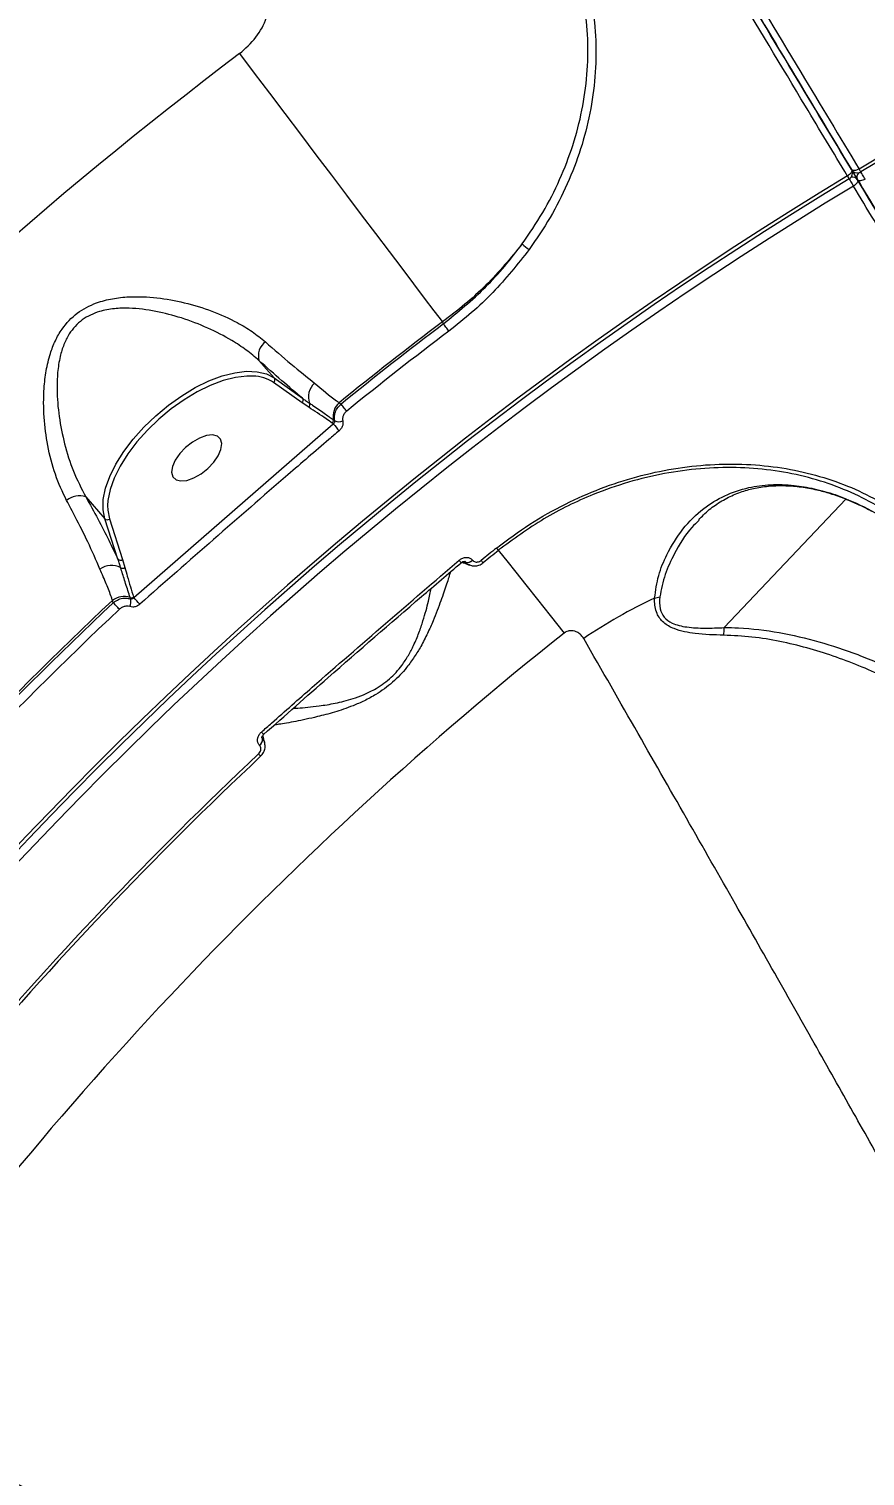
# Model space of a CAD drawing. Header units: millimetres. Extents: x -5960 to 5379, y -4374 to 3849.
# Drawn here: x 1028.6 to 1152.1, y 180.4 to 394.1 of the extents above; entities that cross this region are included whole.
import ezdxf

# ---------------------------------------------------------------- set-up
doc = ezdxf.new("R2010")
doc.units = ezdxf.units.MM
doc.layers.add('DiKom', color=7, linetype='Continuous', lineweight=0)
for name, color, linetype in [('DIKOM_ОБЪЕКТ', 7, 'Continuous'), ('DIKOM_РАЗМЕР_ЗОНА', 7, 'Continuous'), ('DIKOM_РАЗМЕР_ОБЪЕКТА', 7, 'Continuous')]:
    doc.layers.add(name, color=color, linetype=linetype)
doc.styles.add('style1', font='arial.ttf', dxfattribs={"width": 0.8})
doc.dimstyles.new('1-50', dxfattribs={"dimtxt": 300, "dimasz": 200, "dimexe": 100, "dimexo": 0, "dimgap": 100, "dimtad": 1, "dimtxsty": 'style1', "dimcen": 200, "dimclrd": 7, "dimclre": 7, "dimclrt": 7, "dimadec": 1, "dimazin": 2, "dimtfac": 1, "dimtmove": 0, "dimatfit": 2, "dimfxl": 0, "dimlwd": 25, "dimlwe": 18, "dimarcsym": 0})

# ---------------------------------------------------------------- blocks, each defined once
blk = doc.blocks.new('*D9')
at = {"layer": 'Defpoints', "color": 0, "transparency": 16777216}
for p in [(1597.35, 2348.89), (-3820.85, -1673.22), (-66.51, -1673.22)]:
    blk.add_point(p, dxfattribs=at)
at = {"layer": 'DiKom', "color": 7, "lineweight": 18, "transparency": 16777216}
for p, q in [((1597.35, 2348.89), (-3920.85, 2348.89)), ((-66.51, -1673.22), (-3920.85, -1673.22))]:
    blk.add_line(p, q, dxfattribs=at)
at = {"layer": 'DiKom', "color": 7, "lineweight": 25, "transparency": 16777216}
blk.add_line((-3820.85, 2148.89), (-3820.85, -1473.22), dxfattribs=at)
at = {"layer": 'DiKom', "color": 7, "transparency": 16777216}
for points in [[(-3854.19, 2148.89), (-3787.52, 2148.89), (-3820.85, 2348.89)], [(-3854.19, -1473.22), (-3787.52, -1473.22), (-3820.85, -1673.22)]]:
    blk.add_solid(points, dxfattribs=at)
at = {"layer": 'DiKom', "color": 7, "transparency": 16777216, "insert": (-4074.02, 240.95), "char_height": 300, "attachment_point": 5, "rotation": 90, "style": 'style1'}
blk.add_mtext('4050', dxfattribs=at)
blk = doc.blocks.new('*D10')
at = {"layer": 'Defpoints', "color": 0, "transparency": 16777216}
for p in [(3878.62, 405.09), (-2876.93, -459.72), (3878.62, -2693.66)]:
    blk.add_point(p, dxfattribs=at)
at = {"layer": 'DIKOM_РАЗМЕР_ОБЪЕКТА', "color": 7, "lineweight": 18, "transparency": 16777216}
for p, q in [((3878.62, 405.09), (3878.62, -2793.66)), ((-2876.93, -459.72), (-2876.93, -2793.66))]:
    blk.add_line(p, q, dxfattribs=at)
at = {"layer": 'DIKOM_РАЗМЕР_ОБЪЕКТА', "color": 7, "lineweight": 25, "transparency": 16777216}
blk.add_line((-2676.93, -2693.66), (3678.62, -2693.66), dxfattribs=at)
at = {"layer": 'DIKOM_РАЗМЕР_ОБЪЕКТА', "color": 7, "transparency": 16777216}
for points in [[(-2676.93, -2660.33), (-2676.93, -2726.99), (-2876.93, -2693.66)], [(3678.62, -2660.33), (3678.62, -2726.99), (3878.62, -2693.66)]]:
    blk.add_solid(points, dxfattribs=at)
at = {"layer": 'DIKOM_РАЗМЕР_ОБЪЕКТА', "color": 7, "transparency": 16777216, "insert": (-142.96, -2440.49), "char_height": 300, "attachment_point": 5, "style": 'style1'}
blk.add_mtext('6750', dxfattribs=at)
blk = doc.blocks.new('*D12')
at = {"layer": 'Defpoints', "color": 0, "transparency": 16777216}
for p in [(1921.97, 3848.89), (-5510.19, -3173.22), (433.49, -3173.22)]:
    blk.add_point(p, dxfattribs=at)
at = {"layer": 'DIKOM_РАЗМЕР_ЗОНА', "color": 7, "lineweight": 18, "transparency": 16777216}
for p, q in [((1921.97, 3848.89), (-5610.19, 3848.89)), ((433.49, -3173.22), (-5610.19, -3173.22))]:
    blk.add_line(p, q, dxfattribs=at)
at = {"layer": 'DIKOM_РАЗМЕР_ЗОНА', "color": 7, "lineweight": 25, "transparency": 16777216}
blk.add_line((-5510.19, 3648.89), (-5510.19, -2973.22), dxfattribs=at)
at = {"layer": 'DIKOM_РАЗМЕР_ЗОНА', "color": 7, "transparency": 16777216}
for points in [[(-5543.52, 3648.89), (-5476.85, 3648.89), (-5510.19, 3848.89)], [(-5543.52, -2973.22), (-5476.85, -2973.22), (-5510.19, -3173.22)]]:
    blk.add_solid(points, dxfattribs=at)
at = {"layer": 'DIKOM_РАЗМЕР_ЗОНА', "color": 7, "transparency": 16777216, "insert": (-5763.36, 142.42), "char_height": 300, "attachment_point": 5, "rotation": 90, "style": 'style1'}
blk.add_mtext('7050', dxfattribs=at)

msp = doc.modelspace()

# ---------------------------------------------------------------- linework, layer by layer
at = {"layer": 'DIKOM_ОБЪЕКТ', "color": 7, "linetype": 'Continuous', "lineweight": 15}
for p, q in [((1150.213, 373.191), (1151.015, 371.856)), ((1151.015, 371.856), (1150.213, 373.191)), ((1089.851, 350.56), (1089.678, 350.843)), ((1062.575, 345.149), (1064.823, 342.562)), ((1064.823, 342.562), (1069.012, 339.565)), ((1068.941, 338.89), (1064.752, 341.887)), ((1069.931, 338.234), (1068.941, 338.89)), ((1074.426, 338.914), (1074.704, 338.714)), ((1044.08, 310.142), (1073.559, 335.788)), ((1073.559, 335.788), (1073.407, 335.897)), ((1073.567, 336.392), (1073.781, 336.238)), ((1036.99, 325.004), (1039.795, 321.777)), ((1131.319, 305.702), (1149.31, 324.66)), ((1149.657, 324.587), (1150.873, 324.061)), ((1149.697, 324.515), (1150.907, 323.978)), ((1041.747, 315.782), (1039.795, 321.777)), ((1040.482, 321.732), (1042.434, 315.737)), ((1042.434, 315.737), (1042.775, 314.557)), ((1092.455, 315.291), (1092.455, 315.291)), ((1093.103, 315.367), (1092.943, 315.462)), ((1092.943, 315.412), (1093.118, 315.35)), ((1093.118, 315.35), (1093.103, 315.367)), ((1094.129, 315.661), (1094.144, 315.644)), ((1044.059, 310.207), (1044.08, 310.142)), ((1041.053, 309.361), (1040.938, 309.706)), ((1063.035, 289.401), (1063.088, 289.275)), ((1063.103, 289.258), (1063.061, 289.458)), ((1063.088, 289.275), (1063.103, 289.258)), ((1063.253, 289.906), (1063.253, 289.907)), ((1062.669, 288.283), (1062.654, 288.3))]:
    msp.add_line(p, q, dxfattribs=at)
at = {"layer": 'DIKOM_ОБЪЕКТ', "color": 7, "linetype": 'Continuous', "lineweight": 15, "flags": 128}
for points in [[(1059.705, 390.475), (1061.878, 387.601), (1064.115, 384.643), (1066.394, 381.63), (1068.695, 378.587), (1070.997, 375.544), (1073.279, 372.527), (1075.519, 369.564), (1077.699, 366.683), (1079.797, 363.909), (1081.794, 361.268), (1083.673, 358.784), (1085.416, 356.479), (1087.007, 354.375), (1088.432, 352.49), (1089.678, 350.843)], [(1150.123, 373.341), (1150.157, 373.248), (1150.156, 373.138), (1150.121, 373.017), (1150.053, 372.888), (1149.956, 372.757), (1149.831, 372.629), (1149.685, 372.508), (1149.523, 372.399)], [(1149.523, 372.399), (1149.606, 372.263), (1149.675, 372.147), (1149.729, 372.058), (1149.765, 371.999), (1149.781, 371.971), (1149.782, 371.97)], [(1149.78, 371.968), (1149.844, 371.862), (1149.93, 371.719), (1150.025, 371.562), (1150.125, 371.396), (1150.226, 371.228), (1150.325, 371.064), (1150.417, 370.911)], [(1151.236, 373.429), (1151.064, 373.336), (1150.889, 373.264), (1150.717, 373.215), (1150.555, 373.19), (1150.41, 373.191), (1150.286, 373.217), (1150.189, 373.267), (1150.123, 373.341)], [(1152.13, 371.94), (1152.038, 372.094), (1151.94, 372.258), (1151.839, 372.426), (1151.74, 372.592), (1151.646, 372.75), (1151.56, 372.893), (1151.496, 372.999)], [(1151.015, 371.856), (1151.049, 371.762), (1151.049, 371.652), (1151.014, 371.53), (1150.947, 371.401), (1150.849, 371.27), (1150.725, 371.141), (1150.579, 371.02), (1150.417, 370.911)], [(1152.13, 371.94), (1151.958, 371.848), (1151.783, 371.776), (1151.611, 371.727), (1151.449, 371.703), (1151.303, 371.704), (1151.179, 371.731), (1151.082, 371.782), (1151.015, 371.856)], [(1090.654, 349.499), (1090.547, 349.64), (1090.434, 349.789), (1090.319, 349.942), (1090.206, 350.091), (1090.099, 350.233), (1090.001, 350.361), (1089.918, 350.472), (1089.851, 350.56)], [(1039.795, 321.777), (1039.54, 323.108), (1039.582, 324.615), (1039.92, 326.262), (1040.547, 328.016), (1041.448, 329.836), (1042.605, 331.683), (1043.991, 333.517), (1045.577, 335.298), (1047.328, 336.986), (1049.204, 338.545), (1051.167, 339.94), (1053.171, 341.141), (1055.174, 342.122), (1057.132, 342.86), (1059.001, 343.341), (1060.741, 343.553), (1062.313, 343.493), (1063.684, 343.16), (1064.823, 342.562)], [(1061.739, 342.844), (1060.793, 342.849), (1059.106, 342.643), (1057.294, 342.177), (1055.395, 341.46), (1053.453, 340.509), (1051.509, 339.344), (1049.607, 337.991), (1047.787, 336.48), (1046.089, 334.843), (1044.551, 333.116), (1043.207, 331.338), (1042.085, 329.547), (1041.211, 327.781), (1040.604, 326.081), (1040.276, 324.484), (1040.219, 323.711)], [(1075.54, 337.679), (1075.429, 337.817), (1075.311, 337.963), (1075.191, 338.111), (1075.073, 338.257), (1074.962, 338.395), (1074.861, 338.52), (1074.774, 338.628), (1074.704, 338.714)], [(1055.021, 329.195), (1055.89, 330.112), (1056.556, 331.08), (1056.966, 332.022), (1057.085, 332.86), (1056.904, 333.528), (1056.437, 333.97), (1055.724, 334.152), (1054.821, 334.057), (1053.801, 333.695), (1052.747, 333.094), (1051.745, 332.303), (1050.876, 331.387), (1050.21, 330.418), (1049.801, 329.477), (1049.682, 328.638), (1049.863, 327.971), (1050.329, 327.528), (1051.042, 327.347), (1051.946, 327.441), (1052.965, 327.803), (1054.019, 328.404), (1055.021, 329.195)], [(1040.219, 323.711), (1040.235, 323.023), (1040.482, 321.732)], [(1150.873, 324.061), (1150.916, 323.994), (1150.917, 323.993)], [(1097.687, 317.441), (1097.77, 317.336), (1097.842, 317.245), (1097.9, 317.172), (1097.942, 317.119), (1097.968, 317.087), (1097.976, 317.077)], [(1097.976, 317.077), (1098.122, 316.893), (1099.206, 315.531), (1100.508, 313.894), (1102.017, 311.996), (1103.723, 309.85), (1105.612, 307.475), (1107.67, 304.888)], [(1095.704, 315.26), (1095.696, 315.27), (1095.67, 315.302), (1095.627, 315.355), (1095.569, 315.428), (1095.497, 315.518), (1095.413, 315.622)], [(1043.616, 309.929), (1043.583, 310.028), (1043.549, 310.133)], [(1041.964, 308.392), (1041.843, 308.521), (1041.715, 308.657), (1041.584, 308.796), (1041.455, 308.933), (1041.334, 309.062), (1041.223, 309.18), (1041.129, 309.28), (1041.053, 309.361)], [(1062.832, 286.685), (1062.823, 286.694), (1062.795, 286.724), (1062.748, 286.774), (1062.684, 286.842), (1062.605, 286.926), (1062.513, 287.024)]]:
    msp.add_lwpolyline(points, dxfattribs=at)
at = {"layer": 'DIKOM_ОБЪЕКТ', "color": 7, "linetype": 'Continuous', "lineweight": 15}
for centre, radius, start, end in [((1449.549, -124.987), 580.869, 90.098554, 120.901446), ((1449.549, -124.987), 580.367, 105.5, 120.901446), ((1449.549, -124.987), 646.281, 127.100221, 145.899779), ((1449.549, -124.987), 580.869, 121.098554, 151.901446), ((1449.549, -124.987), 580.367, 121.098554, 151.901446), ((1149.266, 372.826), 1, 301.09855, 31), ((1150.283, 371.372), 0.878, 33.47879, 104.51253), ((1150.98, 373.856), 1, 211, 285.5), ((1151.808, 372.273), 0.896, 138.30044, 207.70367), ((1195.572, 399.675), 51.522, 210.62511, 211.18341), ((1150.98, 373.856), 1, 285.5, 300.90145), ((1449.549, -124.987), 579.133, 121.098848, 151.901152), ((1104.766, 365.359), 4.44, 222.28049, 239.41281), ((1449.549, -124.987), 596.591, 127.100221, 128.959884), ((1449.549, -124.987), 596.261, 127.10338, 128.951231), ((1449.549, -124.987), 594.93, 127.10338, 128.951231), ((1065.074, 345.82), 2.588, 126.65872, 195.02763), ((1061.538, 336.992), 5.856, 56.71628, 88.03251), ((1064.419, 342.264), 0.502, 311.48015, 36.4697), ((1072.531, 339.767), 2.655, 130.56925, 200.10987), ((1068.608, 339.266), 0.502, 311.47508, 36.47477), ((1069.568, 338.615), 0.527, 313.59817, 26.91335), ((1076.25, 336.885), 2.728, 131.9458, 190.42325), ((1073.032, 336.291), 0.544, 313.51224, 10.61501), ((1118.172, 372.846), 57.997, 219.71463, 221.03258), ((1074.405, 337.619), 1.515, 245.71284, 291.66515), ((1036.046, 322.205), 2.953, 71.37194, 129.72413), ((1040.165, 322.151), 0.526, 225.39143, 307.11565), ((1449.549, -124.987), 565.287, 128.49515, 128.79029), ((1449.549, -124.987), 564.822, 128.49515, 128.79029), ((1040.81, 312.048), 2.842, 62.13395, 127.15285), ((1042.117, 316.157), 0.526, 225.38795, 307.11914), ((1042.459, 315.009), 0.551, 234.43556, 304.99599), ((1096.315, 319.088), 5.415, 219.55142, 224.52246), ((1093.38, 316.336), 1.008, 254.04722, 317.95614), ((1093.395, 316.319), 1.008, 254.04019, 317.95702), ((1042.65, 307.434), 2.845, 71.56162, 127.00113), ((1043.732, 310.67), 0.568, 251.28026, 305.25364), ((1005.341, 274.739), 52.48, 40.96788, 42.42422), ((1154.705, 238.844), 78.769, 115.3014, 124.08776), ((1120.849, 312.75), 2.7, 274.08922, 290.6327), ((1449.549, -124.987), 596.591, 133.228529, 139.771471), ((1449.549, -124.987), 596.261, 133.243131, 139.756869), ((1449.549, -124.987), 594.93, 133.243131, 139.756869), ((1042.012, 309.536), 1.652, 333.0339, 13.78235), ((1449.549, -124.987), 549.248, 128.49515, 144.50485), ((1062.089, 289.136), 1.008, 304.04709, 7.95122), ((1062.105, 289.118), 1.008, 304.04296, 7.95666), ((1058.991, 286.643), 5.368, 37.45011, 42.46544), ((1449.549, -124.987), 565.287, 133.20971, 139.79029), ((1449.549, -124.987), 564.822, 133.20971, 139.79029)]:
    msp.add_arc(centre, radius, start, end, dxfattribs=at)
for points, knots in [([(1149.523, 372.399), (1147.467, 375.822), (1141.884, 385.112), (1132.496, 400.737), (1121.309, 419.356), (1109.85, 438.426), (1098.18, 457.848), (1086.351, 477.535), (1074.399, 497.426), (1062.341, 517.493), (1050.2, 537.698), (1038.015, 557.979), (1025.841, 578.239), (1013.736, 598.386), (1001.738, 618.354), (989.869, 638.106), (978.147, 657.614), (966.607, 676.82), (955.302, 695.634), (944.286, 713.969), (933.595, 731.762), (923.253, 748.973), (913.272, 765.584), (903.679, 781.55), (894.518, 796.797), (885.832, 811.253), (877.652, 824.865), (870.004, 837.594), (862.889, 849.436), (856.324, 860.361), (850.339, 870.322), (844.962, 879.27), (840.44, 886.796), (836.68, 893.054), (833.586, 898.204), (830.975, 902.549), (828.858, 906.073), (827.25, 908.748), (826.157, 910.568), (825.594, 911.505), (825.524, 911.621), (825.495, 911.669)], [0, 0, 0, 0, 0.0156528, 0.0424899, 0.0694116, 0.0963764, 0.1233411, 0.1502628, 0.1770999, 0.203937, 0.2308586, 0.2578234, 0.2847881, 0.3117098, 0.3385468, 0.365384, 0.3923055, 0.4192704, 0.4462351, 0.4731567, 0.4999938, 0.5268309, 0.5537525, 0.5807173, 0.607682, 0.6346037, 0.6614407, 0.6882778, 0.7151994, 0.7421641, 0.7691289, 0.7960504, 0.8228875, 0.8459665, 0.8691682, 0.8923973, 0.9156263, 0.9388281, 0.961588, 0.9843479, 1, 1, 1, 1]), ([(1150.123, 373.341), (1147.282, 378.07), (1140.916, 388.664), (1130.678, 405.702), (1119.46, 424.373), (1107.977, 443.483), (1096.292, 462.93), (1084.457, 482.628), (1072.507, 502.515), (1060.461, 522.564), (1048.34, 542.736), (1036.183, 562.969), (1024.046, 583.169), (1011.986, 603.24), (1000.187, 622.876), (988.669, 642.045), (977.439, 660.736), (966.382, 679.138), (955.546, 697.171), (944.98, 714.757), (934.583, 732.059), (924.393, 749.018), (914.436, 765.59), (904.866, 781.518), (895.726, 796.729), (887.061, 811.15), (878.901, 824.73), (871.271, 837.429), (864.173, 849.242), (857.623, 860.142), (851.653, 870.079), (846.289, 879.005), (841.856, 886.384), (838.234, 892.411), (835.294, 897.303), (832.782, 901.485), (830.679, 904.985), (829.009, 907.765), (827.801, 909.775), (827.032, 911.055), (826.923, 911.236), (826.868, 911.327)], [0, 0, 0, 0, 0.0216351, 0.0484722, 0.0753938, 0.1023585, 0.1293232, 0.1562448, 0.1830819, 0.2099189, 0.2368406, 0.2638053, 0.2907699, 0.3176916, 0.3445286, 0.3703765, 0.3962999, 0.4222618, 0.4482237, 0.4741471, 0.4999949, 0.5268319, 0.5537535, 0.5807181, 0.6076828, 0.6346044, 0.6614413, 0.6882783, 0.7151999, 0.7421645, 0.7691291, 0.7960508, 0.8228877, 0.8446333, 0.8664015, 0.8881697, 0.9099154, 0.932424, 0.9549577, 0.9774913, 1, 1, 1, 1]), ([(826.868, 911.327), (826.897, 911.28), (826.974, 911.151), (827.664, 910.003), (829.113, 907.591), (831.244, 904.044), (834.033, 899.402), (837.472, 893.679), (841.556, 886.883), (846.289, 879.005), (851.653, 870.079), (857.623, 860.142), (864.173, 849.242), (871.271, 837.429), (878.901, 824.73), (887.061, 811.15), (895.726, 796.729), (904.866, 781.518), (914.436, 765.59), (924.393, 749.018), (934.71, 731.848), (945.376, 714.098), (956.366, 695.807), (967.644, 677.037), (979.156, 657.877), (990.85, 638.415), (1002.69, 618.71), (1014.66, 598.789), (1026.736, 578.691), (1038.881, 558.479), (1051.038, 538.247), (1063.149, 518.089), (1074.418, 499.335), (1084.835, 481.998), (1094.414, 466.056), (1103.887, 450.29), (1113.339, 434.559), (1122.75, 418.898), (1132.089, 403.354), (1141.249, 388.11), (1147.166, 378.262), (1150.123, 373.341)], [0, 0, 0, 0, 0.0156521, 0.042489, 0.0694107, 0.0963755, 0.1233402, 0.1502618, 0.1770988, 0.2039358, 0.2308574, 0.2578222, 0.2847868, 0.3117084, 0.3385455, 0.3653826, 0.3923043, 0.419269, 0.4462337, 0.4731554, 0.4999924, 0.5268295, 0.5537511, 0.5807158, 0.6076806, 0.6346023, 0.6614394, 0.6882764, 0.7151981, 0.7421628, 0.7691275, 0.7960492, 0.8228863, 0.8446321, 0.8664005, 0.8881689, 0.9099147, 0.9324235, 0.9549574, 0.9774912, 1, 1, 1, 1]), ([(827.211, 912.7), (827.24, 912.652), (827.317, 912.523), (827.993, 911.399), (829.4, 909.057), (831.492, 905.575), (834.28, 900.936), (837.772, 895.123), (841.893, 888.265), (846.612, 880.41), (851.889, 871.628), (857.81, 861.774), (864.381, 850.838), (871.595, 838.832), (879.294, 826.019), (887.438, 812.464), (895.983, 798.244), (905.066, 783.127), (914.68, 767.127), (924.802, 750.281), (935.088, 733.162), (945.48, 715.866), (955.923, 698.487), (966.71, 680.533), (977.822, 662.04), (989.228, 643.057), (1000.837, 623.736), (1012.616, 604.133), (1024.529, 584.305), (1036.617, 564.189), (1048.843, 543.841), (1061.168, 523.329), (1073.32, 503.103), (1085.262, 483.229), (1096.962, 463.757), (1108.609, 444.372), (1120.162, 425.144), (1131.571, 406.157), (1141.947, 388.888), (1148.388, 378.169), (1151.236, 373.429)], [0, 0, 0, 0, 0.0156515, 0.0421676, 0.0687038, 0.0952199, 0.122506, 0.1498144, 0.1771006, 0.2036166, 0.2301529, 0.2566689, 0.2839551, 0.3112635, 0.3385497, 0.3650657, 0.3916019, 0.418118, 0.4454041, 0.4727125, 0.4999987, 0.52556, 0.5511395, 0.5767007, 0.6029495, 0.6292179, 0.6554666, 0.6819826, 0.7085191, 0.7350351, 0.7623213, 0.7896298, 0.816916, 0.8434321, 0.8699685, 0.8964845, 0.9237709, 0.9510793, 0.9783655, 1, 1, 1, 1]), ([(1101.481, 362.372), (1102.523, 363.896), (1104.612, 366.949), (1107.091, 371.845), (1109.05, 376.906), (1110.395, 382.104), (1111.136, 387.369), (1111.256, 392.635), (1110.735, 397.84), (1109.588, 402.916), (1107.829, 407.976), (1106.099, 411.157), (1105.2, 412.81)], [0, 0, 0, 0, 0.0992794, 0.198875, 0.2981536, 0.3974217, 0.4970085, 0.5962726, 0.695088, 0.7942218, 0.8930337, 1, 1, 1, 1]), ([(1106.233, 413.043), (1107.152, 411.353), (1108.921, 408.102), (1110.722, 402.933), (1111.899, 397.747), (1112.438, 392.43), (1112.322, 387.052), (1111.574, 381.677), (1110.209, 376.37), (1108.217, 371.205), (1105.696, 366.208), (1103.569, 363.092), (1102.506, 361.537)], [0, 0, 0, 0, 0.1070814, 0.2059726, 0.305183, 0.4040765, 0.5033361, 0.6029167, 0.7021781, 0.8013468, 0.9008315, 1, 1, 1, 1]), ([(1059.705, 390.475), (1060.565, 391.24), (1062.264, 392.751), (1063.848, 395.726), (1064.446, 398.845), (1064.046, 401.278), (1063.416, 402.484), (1063.241, 402.818)], [0, 0, 0, 0, 0.2385223, 0.4713401, 0.6968027, 0.9159907, 1, 1, 1, 1]), ([(1258.13, 191.65), (1258.066, 191.757), (1257.937, 191.972), (1256.903, 193.692), (1255.243, 196.455), (1252.872, 200.402), (1249.797, 205.518), (1246.083, 211.7), (1241.757, 218.899), (1236.861, 227.047), (1231.315, 236.277), (1225.109, 246.605), (1218.251, 258.019), (1211.202, 269.75), (1204.079, 281.605), (1196.983, 293.415), (1189.499, 305.869), (1181.644, 318.942), (1173.502, 332.493), (1165.115, 346.45), (1157.426, 359.247), (1152.445, 367.536), (1150.417, 370.911)], [0, 0, 0, 0, 0.0530206, 0.1060932, 0.159125, 0.2136973, 0.268314, 0.3228862, 0.3759179, 0.4289907, 0.4820225, 0.5365947, 0.5912114, 0.6457836, 0.6919381, 0.7381466, 0.7843549, 0.8310012, 0.8776475, 0.9231193, 0.968694, 1, 1, 1, 1]), ([(1151.015, 371.856), (1153.038, 368.489), (1158.488, 359.419), (1167.081, 345.118), (1176.668, 329.162), (1185.93, 313.748), (1194.824, 298.946), (1203.309, 284.824), (1211.199, 271.693), (1218.48, 259.576), (1225.152, 248.471), (1231.325, 238.197), (1236.955, 228.827), (1242.009, 220.417), (1246.375, 213.151), (1250.054, 207.027), (1253.063, 202.02), (1255.453, 198.041), (1257.174, 195.178), (1258.266, 193.36), (1258.402, 193.134), (1258.47, 193.021)], [0, 0, 0, 0, 0.031306, 0.0843381, 0.1374109, 0.1904429, 0.2450153, 0.2996321, 0.3542045, 0.4072366, 0.4603092, 0.5133409, 0.5679132, 0.6225301, 0.6771024, 0.7301343, 0.7832068, 0.8362389, 0.8908109, 0.9454277, 1, 1, 1, 1]), ([(1258.47, 193.021), (1258.403, 193.133), (1258.268, 193.357), (1257.196, 195.142), (1255.499, 197.966), (1253.123, 201.92), (1250.096, 206.959), (1246.415, 213.084), (1242.076, 220.306), (1237.098, 228.591), (1231.502, 237.903), (1225.316, 248.198), (1218.568, 259.429), (1211.733, 270.805), (1204.937, 282.114), (1198.298, 293.164), (1191.338, 304.748), (1183.988, 316.98), (1176.248, 329.862), (1168.117, 343.394), (1159.726, 357.359), (1153.918, 367.025), (1151.015, 371.856)], [0, 0, 0, 0, 0.0536726, 0.1075148, 0.1614429, 0.2153711, 0.2692129, 0.3228858, 0.3765592, 0.4304019, 0.4843307, 0.5382594, 0.5921021, 0.6457755, 0.689267, 0.7328032, 0.7763395, 0.8198309, 0.8648482, 0.9099154, 0.9549826, 1, 1, 1, 1]), ([(1101.481, 362.372), (1099.761, 360.285), (1097.155, 357.123), (1093.045, 353.396), (1090.8, 351.694), (1089.678, 350.843)], [0, 0, 0, 0, 0.492781, 0.7463894, 1, 1, 1, 1]), ([(1089.851, 350.56), (1091.973, 352.306), (1095.187, 354.95), (1098.936, 359.045), (1100.632, 361.263), (1101.481, 362.372)], [0, 0, 0, 0, 0.4928082, 0.7464056, 1, 1, 1, 1]), ([(1102.506, 361.537), (1100.781, 359.365), (1098.168, 356.076), (1094.037, 352.18), (1091.782, 350.393), (1090.654, 349.499)], [0, 0, 0, 0, 0.4927632, 0.7463822, 1, 1, 1, 1]), ([(1034.159, 324.477), (1033.565, 325.731), (1032.376, 328.243), (1031.328, 332.468), (1030.757, 336.754), (1030.739, 340.484), (1031.098, 343.641), (1031.654, 346), (1032.451, 348.068), (1033.645, 350.179), (1035.624, 352.267), (1038.298, 353.656), (1040.925, 354.332), (1043.925, 354.648), (1047.515, 354.495), (1051.642, 353.738), (1055.66, 352.513), (1058.995, 351.008), (1061.626, 349.447), (1062.895, 348.413), (1063.529, 347.896)], [0, 0, 0, 0, 0.0754478, 0.1510282, 0.2213853, 0.2917227, 0.3346575, 0.3775438, 0.410425, 0.4432562, 0.4962478, 0.5490794, 0.5889874, 0.6289736, 0.6969444, 0.7650079, 0.8363497, 0.9076293, 0.9538275, 1, 1, 1, 1]), ([(1062.575, 345.149), (1061.963, 345.672), (1060.729, 346.726), (1058.216, 348.361), (1055.034, 350.011), (1051.251, 351.457), (1047.353, 352.48), (1044.011, 352.916), (1041.199, 352.85), (1038.802, 352.421), (1036.363, 351.293), (1034.655, 349.418), (1033.707, 347.493), (1033.124, 345.569), (1032.791, 343.353), (1032.694, 340.371), (1032.997, 336.821), (1033.825, 332.748), (1035.088, 328.684), (1036.35, 326.242), (1036.99, 325.004)], [0, 0, 0, 0, 0.0468793, 0.0944892, 0.1667891, 0.2407711, 0.3086845, 0.3780234, 0.4163432, 0.4555483, 0.5049159, 0.5540336, 0.5849089, 0.6167395, 0.6589115, 0.7018014, 0.7727128, 0.8450766, 0.9214113, 1, 1, 1, 1]), ([(1063.529, 347.896), (1064.818, 346.77), (1067.427, 344.491), (1069.67, 342.693), (1070.804, 341.783)], [0, 0, 0, 0, 0.4942445, 1, 1, 1, 1]), ([(1069.012, 339.565), (1068.011, 340.403), (1065.994, 342.094), (1063.721, 344.125), (1062.575, 345.149)], [0, 0, 0, 0, 0.4960531, 1, 1, 1, 1]), ([(1122.387, 47.835), (1122.337, 47.861), (1122.205, 47.931), (1121.046, 48.547), (1118.634, 49.83), (1115.047, 51.737), (1110.269, 54.278), (1104.281, 57.462), (1097.217, 61.218), (1089.126, 65.52), (1080.08, 70.33), (1069.93, 75.726), (1058.665, 81.716), (1046.297, 88.292), (1033.099, 95.31), (1019.137, 102.734), (1004.489, 110.522), (988.917, 118.802), (972.436, 127.565), (955.083, 136.792), (937.45, 146.168), (919.634, 155.641), (901.732, 165.159), (883.238, 174.993), (864.189, 185.121), (844.634, 195.519), (824.733, 206.101), (804.54, 216.838), (784.116, 227.697), (763.394, 238.715), (742.435, 249.86), (721.306, 261.094), (700.472, 272.172), (680, 283.057), (659.943, 293.722), (639.975, 304.339), (620.169, 314.87), (600.611, 325.27), (582.822, 334.728), (571.781, 340.599), (566.898, 343.195)], [0, 0, 0, 0, 0.0156515, 0.0421676, 0.0687038, 0.0952199, 0.122506, 0.1498144, 0.1771006, 0.2036166, 0.2301529, 0.2566689, 0.2839551, 0.3112635, 0.3385497, 0.3650657, 0.391602, 0.418118, 0.4454042, 0.4727125, 0.4999987, 0.52556, 0.5511395, 0.5767008, 0.6029495, 0.6292179, 0.6554666, 0.6819827, 0.7085191, 0.7350351, 0.7623214, 0.7896298, 0.8169161, 0.8434321, 0.8699685, 0.8964846, 0.9237708, 0.9510793, 0.9783655, 1, 1, 1, 1]), ([(567.807, 343.843), (572.678, 341.254), (583.591, 335.451), (601.142, 326.119), (620.374, 315.893), (640.059, 305.427), (660.091, 294.775), (680.381, 283.987), (700.866, 273.094), (721.518, 262.114), (742.297, 251.065), (763.139, 239.984), (783.946, 228.92), (804.621, 217.927), (824.847, 207.173), (844.593, 196.674), (863.846, 186.437), (882.801, 176.358), (901.376, 166.481), (919.491, 156.849), (937.314, 147.373), (954.783, 138.084), (971.853, 129.008), (988.26, 120.284), (1003.928, 111.953), (1018.784, 104.055), (1032.772, 96.617), (1045.853, 89.662), (1058.021, 83.192), (1069.249, 77.222), (1079.485, 71.779), (1088.68, 66.89), (1096.28, 62.849), (1102.488, 59.548), (1107.528, 56.868), (1111.836, 54.578), (1115.441, 52.661), (1118.304, 51.139), (1120.375, 50.038), (1121.694, 49.337), (1121.88, 49.237), (1121.974, 49.188)], [0, 0, 0, 0, 0.0216351, 0.0484722, 0.0753938, 0.1023585, 0.1293232, 0.1562448, 0.1830819, 0.2099189, 0.2368406, 0.2638053, 0.29077, 0.3176916, 0.3445286, 0.3703765, 0.3962999, 0.4222618, 0.4482237, 0.4741471, 0.499995, 0.5268319, 0.5537535, 0.5807181, 0.6076828, 0.6346044, 0.6614413, 0.6882783, 0.7151998, 0.7421645, 0.7691291, 0.7960508, 0.8228877, 0.8446334, 0.8664015, 0.8881697, 0.9099154, 0.932424, 0.9549577, 0.9774913, 1, 1, 1, 1]), ([(1070.804, 341.783), (1071.923, 340.849), (1073.191, 339.79), (1074.296, 339.006), (1074.426, 338.914)], [0, 0, 0, 0, 0.882136, 1, 1, 1, 1]), ([(1069.012, 339.565), (1069.159, 339.458), (1069.496, 339.214), (1069.842, 338.984), (1070.038, 338.854)], [0, 0, 0, 0, 0.435307, 1, 1, 1, 1]), ([(1073.407, 335.897), (1073.107, 336.11), (1071.974, 336.914), (1070.797, 337.674), (1069.931, 338.234)], [0, 0, 0, 0, 0.2646888, 1, 1, 1, 1]), ([(1070.038, 338.854), (1070.188, 338.754), (1070.94, 338.253), (1072.122, 337.423), (1073.124, 336.708), (1073.567, 336.392)], [0, 0, 0, 0, 0.1222824, 0.6114301, 1, 1, 1, 1]), ([(1073.781, 336.238), (1073.765, 336.333), (1073.706, 336.681), (1073.775, 337.322), (1074.104, 338.106), (1074.504, 338.512), (1074.704, 338.714)], [0, 0, 0, 0, 0.1105917, 0.4063217, 0.7035125, 1, 1, 1, 1]), ([(1073.559, 335.788), (1073.605, 335.825), (1073.696, 335.896), (1073.775, 336.042), (1073.793, 336.16), (1073.783, 336.224), (1073.781, 336.238)], [0, 0, 0, 0, 0.3131624, 0.6196841, 0.9171385, 1, 1, 1, 1]), ([(1074.964, 336.211), (1074.971, 336.168), (1075.006, 335.975), (1074.974, 335.608), (1074.783, 335.139), (1074.543, 334.894), (1074.423, 334.772)], [0, 0, 0, 0, 0.0855793, 0.3893491, 0.6948198, 1, 1, 1, 1]), ([(1075.54, 337.679), (1075.417, 337.561), (1075.17, 337.323), (1074.965, 336.859), (1074.92, 336.476), (1074.954, 336.268), (1074.964, 336.211)], [0, 0, 0, 0, 0.2968837, 0.5940632, 0.889522, 1, 1, 1, 1]), ([(1074.423, 334.772), (1073.917, 334.338), (1071.386, 332.169), (1061.521, 323.682), (1052.242, 315.534), (1044.967, 309.146)], [0, 0, 0, 0, 0.0512249, 0.2561273, 1, 1, 1, 1]), ([(1097.687, 317.441), (1099.305, 318.65), (1102.542, 321.068), (1107.726, 323.975), (1113.025, 326.311), (1118.381, 328.054), (1123.814, 329.245), (1129.254, 329.848), (1134.625, 329.886), (1139.855, 329.366), (1144.864, 328.283), (1149.589, 326.682), (1153.946, 324.606), (1157.856, 322.079), (1161.342, 319.193), (1163.257, 316.97), (1164.213, 315.86)], [0, 0, 0, 0, 0.0751078, 0.1502149, 0.2212824, 0.2925778, 0.3636454, 0.4347702, 0.5061236, 0.5772486, 0.6483403, 0.7196589, 0.7907511, 0.8604293, 0.9303184, 1, 1, 1, 1]), ([(1163.206, 315.667), (1162.17, 316.86), (1160.099, 319.246), (1156.358, 322.217), (1152.273, 324.687), (1147.901, 326.631), (1143.207, 328.091), (1138.243, 329.017), (1133.088, 329.409), (1127.81, 329.254), (1122.479, 328.525), (1117.167, 327.249), (1111.157, 325.144), (1104.566, 321.953), (1100.148, 318.733), (1097.94, 317.123)], [0, 0, 0, 0, 0.0766102, 0.1532173, 0.2242324, 0.2954748, 0.3664894, 0.4374876, 0.5087117, 0.5797098, 0.6506981, 0.7219123, 0.7929014, 0.8964507, 1, 1, 1, 1]), ([(1036.99, 325.004), (1037.597, 323.907), (1038.819, 321.702), (1040.411, 318.612), (1041.308, 316.712), (1041.747, 315.782)], [0, 0, 0, 0, 0.3357621, 0.6747578, 1, 1, 1, 1]), ([(1121.041, 310.057), (1121.194, 311.177), (1121.5, 313.42), (1122.974, 316.912), (1125.101, 320.351), (1128.03, 323.253), (1131.33, 325.267), (1134.672, 326.413), (1138.137, 326.874), (1141.4, 326.789), (1144.614, 326.253), (1147.323, 325.506), (1149.003, 324.845), (1149.657, 324.587)], [0, 0, 0, 0, 0.0899534, 0.1801547, 0.3068404, 0.4334845, 0.5393775, 0.6451765, 0.7305697, 0.8158823, 0.8857289, 0.9555184, 1, 1, 1, 1]), ([(1127.564, 321.599), (1127.796, 321.856), (1128.539, 322.683), (1129.986, 323.816), (1131.887, 324.974), (1133.863, 325.799), (1135.929, 326.349), (1138.071, 326.646), (1140.345, 326.696), (1142.647, 326.503), (1144.859, 326.106), (1147.013, 325.512), (1148.602, 324.978), (1149.504, 324.576), (1149.696, 324.491)], [0, 0, 0, 0, 0.0501925, 0.1612866, 0.270342, 0.3762122, 0.4673386, 0.5641696, 0.6573272, 0.7461378, 0.8307534, 0.9028111, 0.9792923, 1, 1, 1, 1]), ([(1039.094, 314.313), (1038.518, 315.641), (1037.464, 318.071), (1035.723, 321.56), (1034.594, 323.664), (1034.159, 324.477)], [0, 0, 0, 0, 0.4251197, 0.7780818, 1, 1, 1, 1]), ([(1149.657, 324.587), (1149.659, 324.577), (1149.669, 324.537), (1149.697, 324.539), (1149.717, 324.539)], [0, 0, 0, 0, 0.2513149, 1, 1, 1, 1]), ([(1150.873, 324.061), (1152.352, 323.321), (1155.313, 321.842), (1159.444, 318.984), (1161.947, 316.777), (1163.206, 315.667)], [0, 0, 0, 0, 0.3317407, 0.6638428, 1, 1, 1, 1]), ([(1150.911, 323.981), (1151.315, 323.804), (1152.072, 323.47), (1152.806, 323.066), (1153.149, 322.877)], [0, 0, 0, 0, 0.5331592, 1, 1, 1, 1]), ([(1127.606, 321.541), (1127.245, 321.2), (1125.772, 319.809), (1124.134, 317.055), (1122.48, 313.569), (1122.028, 311.345), (1121.8, 310.223)], [0, 0, 0, 0, 0.1201609, 0.4909839, 0.7432177, 1, 1, 1, 1]), ([(1040.938, 309.706), (1040.889, 309.859), (1040.641, 310.639), (1040.051, 312.1), (1039.414, 313.574), (1039.094, 314.313)], [0, 0, 0, 0, 0.1088913, 0.5528056, 1, 1, 1, 1]), ([(1042.138, 314.561), (1042.084, 314.741), (1041.962, 315.152), (1041.824, 315.556), (1041.747, 315.782)], [0, 0, 0, 0, 0.4403395, 1, 1, 1, 1]), ([(1043.549, 310.133), (1043.494, 310.302), (1043.219, 311.147), (1042.74, 312.601), (1042.329, 313.938), (1042.138, 314.561)], [0, 0, 0, 0, 0.1178956, 0.5894641, 1, 1, 1, 1]), ([(1042.775, 314.557), (1042.89, 314.129), (1043.286, 312.656), (1043.738, 311.223), (1044.059, 310.207)], [0, 0, 0, 0, 0.2911715, 1, 1, 1, 1]), ([(1062.951, 290.267), (1063.45, 290.708), (1065.947, 292.917), (1075.622, 301.437), (1084.892, 309.408), (1092.14, 315.64)], [0, 0, 0, 0, 0.0517102, 0.2585536, 1, 1, 1, 1]), ([(1063.266, 289.892), (1066.442, 292.703), (1074.171, 299.543), (1083.913, 308), (1090.507, 313.607), (1092.469, 315.275)], [0, 0, 0, 0, 0.3288603, 0.8003154, 1, 1, 1, 1]), ([(1092.14, 315.64), (1092.281, 315.742), (1092.562, 315.944), (1093.059, 316.073), (1093.535, 316.046), (1093.901, 315.89), (1094.065, 315.725), (1094.129, 315.661)], [0, 0, 0, 0, 0.2182569, 0.4367526, 0.6530085, 0.8657435, 1, 1, 1, 1]), ([(1092.458, 315.289), (1092.469, 315.3), (1092.522, 315.352), (1092.643, 315.417), (1092.797, 315.467), (1092.925, 315.472), (1092.993, 315.454), (1093.004, 315.446), (1093.008, 315.443)], [0, 0, 0, 0, 0.0489568, 0.2501998, 0.446318, 0.6524867, 0.8788223, 1, 1, 1, 1]), ([(1092.537, 315.348), (1092.688, 315.304), (1093.017, 315.208), (1093.48, 315.006), (1093.73, 314.897)], [0, 0, 0, 0, 0.4572711, 1, 1, 1, 1]), ([(1093.103, 315.367), (1093.084, 315.389), (1093.059, 315.42), (1093.018, 315.436), (1093.007, 315.441)], [0, 0, 0, 0, 0.7328895, 1, 1, 1, 1]), ([(1093.683, 314.946), (1093.675, 314.948), (1093.474, 314.997), (1093.291, 315.164), (1093.139, 315.328), (1093.118, 315.35)], [0, 0, 0, 0, 0.0342398, 0.8704503, 1, 1, 1, 1]), ([(1093.687, 314.957), (1093.869, 314.891), (1094.265, 314.748), (1094.928, 314.835), (1095.435, 315.026), (1095.647, 315.233), (1095.691, 315.275)], [0, 0, 0, 0, 0.2730265, 0.5909352, 0.9166938, 1, 1, 1, 1]), ([(1094.144, 315.644), (1094.153, 315.633), (1094.225, 315.553), (1094.394, 315.434), (1094.646, 315.371), (1094.914, 315.381), (1095.171, 315.453), (1095.337, 315.57), (1095.413, 315.622)], [0, 0, 0, 0, 0.0339887, 0.2522332, 0.4705399, 0.5979256, 0.8192834, 1, 1, 1, 1]), ([(1090.859, 313.904), (1090.857, 313.896), (1090.756, 313.51), (1090.297, 312.099), (1089.507, 309.726), (1088.532, 307.174), (1087.514, 304.86), (1086.598, 303.064), (1085.567, 301.355), (1084.252, 299.531), (1082.37, 297.532), (1080.14, 295.921), (1078.15, 294.853), (1076.061, 293.949), (1073.691, 293.155), (1070.778, 292.406), (1067.927, 291.804), (1065.871, 291.447), (1065.076, 291.331), (1064.861, 291.299)], [0, 0, 0, 0, 0.0016532, 0.0865412, 0.1756361, 0.264699, 0.3141177, 0.363483, 0.4021593, 0.4407611, 0.4978969, 0.5551646, 0.5936829, 0.6322781, 0.6988318, 0.7655261, 0.8644387, 0.9633364, 1, 1, 1, 1]), ([(1041.053, 309.361), (1041.132, 309.425), (1041.429, 309.665), (1042.032, 309.954), (1042.855, 310.104), (1043.362, 309.988), (1043.616, 309.929)], [0, 0, 0, 0, 0.1092279, 0.407946, 0.7031148, 1, 1, 1, 1]), ([(1043.616, 309.929), (1043.665, 309.924), (1043.767, 309.913), (1043.919, 309.981), (1044.021, 310.068), (1044.07, 310.129), (1044.08, 310.142)], [0, 0, 0, 0, 0.2865387, 0.589815, 0.9137371, 1, 1, 1, 1]), ([(1067.657, 293.768), (1067.877, 293.776), (1068.9, 293.813), (1071.039, 294.045), (1073.806, 294.479), (1076.061, 295.037), (1078.032, 295.742), (1079.871, 296.616), (1081.924, 298.034), (1083.587, 299.885), (1084.689, 301.588), (1085.529, 303.215), (1086.243, 304.936), (1086.996, 307.183), (1087.622, 309.485), (1087.901, 310.881), (1088.022, 311.486)], [0, 0, 0, 0, 0.0354953, 0.1650659, 0.2508773, 0.3364846, 0.3845562, 0.4324986, 0.5019296, 0.5712554, 0.6193658, 0.6676002, 0.7309361, 0.794351, 0.9107685, 1, 1, 1, 1]), ([(1131.247, 304.56), (1129.825, 304.607), (1127.84, 304.672), (1125.42, 305.063), (1123.787, 305.522), (1122.276, 306.356), (1121.208, 307.843), (1121.016, 309.179), (1121.038, 309.964), (1121.041, 310.057)], [0, 0, 0, 0, 0.2865161, 0.4002726, 0.5163016, 0.6574614, 0.7993919, 0.9763507, 1, 1, 1, 1]), ([(1121.8, 310.223), (1121.768, 309.628), (1121.709, 308.554), (1122.356, 307.167), (1123.732, 306.179), (1125.877, 305.697), (1128.501, 305.573), (1130.374, 305.643), (1131.314, 305.694), (1131.315, 305.694)], [0, 0, 0, 0, 0.1595562, 0.2875381, 0.4150424, 0.593463, 0.7962082, 0.9997242, 1, 1, 1, 1]), ([(1043.484, 308.787), (1043.332, 308.819), (1043.029, 308.884), (1042.54, 308.777), (1042.185, 308.587), (1042.011, 308.433), (1041.964, 308.392)], [0, 0, 0, 0, 0.2954358, 0.590352, 0.8901405, 1, 1, 1, 1]), ([(1044.967, 309.146), (1044.933, 309.118), (1044.769, 308.979), (1044.429, 308.797), (1043.94, 308.69), (1043.636, 308.754), (1043.484, 308.787)], [0, 0, 0, 0, 0.0810595, 0.3908356, 0.6951594, 1, 1, 1, 1]), ([(1131.247, 304.56), (1131.25, 304.587), (1131.267, 304.742), (1131.298, 305.103), (1131.309, 305.485), (1131.315, 305.694)], [0, 0, 0, 0, 0.08443, 0.49732, 1, 1, 1, 1]), ([(1131.315, 305.694), (1131.315, 305.695), (1131.316, 305.698), (1131.317, 305.7), (1131.319, 305.702), (1131.319, 305.702)], [0, 0, 0, 0, 0.345667, 0.8148438, 1, 1, 1, 1]), ([(1131.319, 305.702), (1132.024, 305.69), (1134.743, 305.642), (1139.457, 305.059), (1145.344, 303.683), (1151.288, 301.692), (1157.249, 299.142), (1164.579, 295.332), (1172.866, 290.042), (1181.862, 283.048), (1187.282, 277.736), (1189.99, 275.082)], [0, 0, 0, 0, 0.0310728, 0.1198402, 0.208955, 0.2979298, 0.3968246, 0.4957439, 0.6636323, 0.8319728, 1, 1, 1, 1]), ([(1110.558, 304.079), (1110.447, 304.245), (1110.217, 304.591), (1109.752, 304.943), (1109.254, 305.151), (1108.767, 305.232), (1108.318, 305.194), (1107.937, 305.071), (1107.756, 304.947), (1107.67, 304.888)], [0, 0, 0, 0, 0.1943913, 0.4037012, 0.553898, 0.6910166, 0.8350629, 0.9219021, 1, 1, 1, 1]), ([(1180.313, 180.379), (1180.296, 180.41), (1180.258, 180.479), (1179.443, 181.96), (1177.993, 184.591), (1175.917, 188.351), (1173.293, 193.094), (1170.17, 198.725), (1166.468, 205.382), (1162.172, 213.082), (1157.283, 221.816), (1151.939, 231.331), (1146.179, 241.55), (1140.049, 252.388), (1133.419, 264.072), (1126.278, 276.612), (1118.673, 289.927), (1113.263, 299.363), (1110.558, 304.079)], [0, 0, 0, 0, 0.0514885, 0.1168135, 0.183077, 0.2493403, 0.3115762, 0.3738608, 0.4360977, 0.5001476, 0.5642495, 0.6283004, 0.6894107, 0.7505651, 0.8116762, 0.8744348, 0.9372408, 1, 1, 1, 1]), ([(1188.912, 273.373), (1188.261, 274.048), (1185.791, 276.611), (1181.284, 280.865), (1175.231, 285.927), (1168.852, 290.588), (1162.105, 294.825), (1154.984, 298.555), (1147.46, 301.635), (1140.877, 303.465), (1135.433, 304.369), (1132.642, 304.496), (1131.247, 304.56)], [0, 0, 0, 0, 0.0419956, 0.1595233, 0.2774937, 0.3953163, 0.5131211, 0.6338765, 0.7545644, 0.8758686, 0.9379486, 1, 1, 1, 1]), ([(1062.654, 288.3), (1062.599, 288.372), (1062.459, 288.557), (1062.355, 288.942), (1062.395, 289.417), (1062.591, 289.891), (1062.831, 290.141), (1062.951, 290.267)], [0, 0, 0, 0, 0.1342458, 0.3469794, 0.5632454, 0.7817347, 1, 1, 1, 1]), ([(1063.026, 289.386), (1063.023, 289.39), (1063.015, 289.401), (1063.009, 289.488), (1063.043, 289.624), (1063.123, 289.769), (1063.203, 289.867), (1063.252, 289.905), (1063.252, 289.905)], [0, 0, 0, 0, 0.1489992, 0.3957023, 0.5911792, 0.793617, 0.9978032, 1, 1, 1, 1]), ([(1063.027, 289.386), (1063.03, 289.373), (1063.041, 289.328), (1063.068, 289.297), (1063.088, 289.275)], [0, 0, 0, 0, 0.2979984, 1, 1, 1, 1]), ([(1063.103, 289.258), (1063.218, 289.109), (1063.377, 288.903), (1063.409, 288.645), (1063.418, 288.573)], [0, 0, 0, 0, 0.7219916, 1, 1, 1, 1]), ([(1063.47, 288.583), (1063.4, 288.829), (1063.259, 289.325), (1063.211, 289.663), (1063.188, 289.834)], [0, 0, 0, 0, 0.4962643, 1, 1, 1, 1]), ([(1062.513, 287.024), (1062.515, 287.025), (1062.596, 287.101), (1062.735, 287.276), (1062.838, 287.536), (1062.868, 287.803), (1062.828, 288.06), (1062.72, 288.211), (1062.669, 288.283)], [0, 0, 0, 0, 0.0043388, 0.2198095, 0.4355669, 0.5682459, 0.7938232, 1, 1, 1, 1]), ([(1062.823, 286.693), (1062.986, 286.872), (1063.31, 287.227), (1063.526, 287.913), (1063.469, 288.357), (1063.442, 288.572)], [0, 0, 0, 0, 0.3449891, 0.6837018, 1, 1, 1, 1]), ([(1057.368, 19.999), (1056.246, 20.591), (1053.999, 21.777), (1049.288, 24.261), (1043.628, 27.247), (1036.947, 30.77), (1029.302, 34.801), (1020.701, 39.335), (1011.14, 44.375), (1000.654, 49.901), (989.285, 55.892), (977.086, 62.318), (964.113, 69.15), (950.396, 76.371), (935.943, 83.978), (920.792, 91.949), (904.999, 100.255), (888.638, 108.855), (871.785, 117.71), (854.478, 126.798), (836.736, 136.109), (818.597, 145.623), (800.129, 155.302), (781.418, 165.102), (762.55, 174.975), (743.566, 184.899), (724.497, 194.858), (705.373, 204.834), (686.27, 214.788), (667.276, 224.671), (648.476, 234.44), (631.313, 243.344), (615.746, 251.408), (606.443, 256.218), (601.791, 258.623)], [0, 0, 0, 0, 0.0315566, 0.0632128, 0.0949197, 0.1266266, 0.1582828, 0.1898395, 0.2213972, 0.2530543, 0.2847621, 0.31647, 0.3481273, 0.3796851, 0.4112651, 0.4429443, 0.4746741, 0.5064041, 0.5380836, 0.5696639, 0.6012951, 0.6330254, 0.6648064, 0.6965876, 0.7283184, 0.75995, 0.7916593, 0.8234677, 0.8553268, 0.8871862, 0.9189952, 0.950705, 0.9753525, 1, 1, 1, 1]), ([(1003.329, 191.083), (1007.715, 188.864), (1016.487, 184.427), (1028.986, 178.128), (1040.967, 172.109), (1052.744, 166.211), (1064.178, 160.506), (1075.136, 155.058), (1085.307, 150.02), (1094.616, 145.428), (1103, 141.307), (1110.192, 137.784), (1116.224, 134.838), (1121.157, 132.436), (1125.123, 130.509), (1128.094, 129.068), (1129.91, 128.188), (1130.711, 127.801), (1130.541, 127.883), (1130.51, 127.898)], [0, 0, 0, 0, 0.0566675, 0.1133348, 0.1705662, 0.2277977, 0.2910656, 0.3543825, 0.4176498, 0.4827821, 0.5479685, 0.6130996, 0.6743772, 0.735701, 0.7969776, 0.860023, 0.9231194, 0.9861641, 1, 1, 1, 1])]:
    msp.add_open_spline(points, degree=3, knots=knots, dxfattribs=at)

# ---------------------------------------------------------------- dimensions: what is measured, and where the dimension line sits
at = {"layer": 'DiKom', "color": 3}
dim = msp.add_linear_dim(base=(-3820.852, -1673.222), p1=(1597.347, 2348.894), p2=(-66.509, -1673.222), angle=90, text='4050', dimstyle='1-50', override={"dimgap": 100}, dxfattribs=at)
dim.commit()
dim.dimension.update_dxf_attribs({"geometry": '*D9', "text_midpoint": (-3820.852, 240.949), "dimtype": 160})
at = {"layer": 'DIKOM_РАЗМЕР_ЗОНА'}
dim = msp.add_linear_dim(base=(-5510.185, -3173.222), p1=(1921.975, 3848.894), p2=(433.491, -3173.222), angle=90, text='7050', dimstyle='1-50', dxfattribs=at)
dim.commit()
dim.dimension.update_dxf_attribs({"geometry": '*D12', "text_midpoint": (-5510.185, 142.424), "dimtype": 160})
at = {"layer": 'DIKOM_РАЗМЕР_ОБЪЕКТА'}
dim = msp.add_linear_dim(base=(3878.624, -2693.661), p1=(-2876.932, -459.722), p2=(3878.624, 405.085), text='6750', dimstyle='1-50', dxfattribs=at)
dim.commit()
dim.dimension.update_dxf_attribs({"geometry": '*D10', "text_midpoint": (-142.96, -2693.661), "dimtype": 160})

doc.saveas('drawing.dxf')
